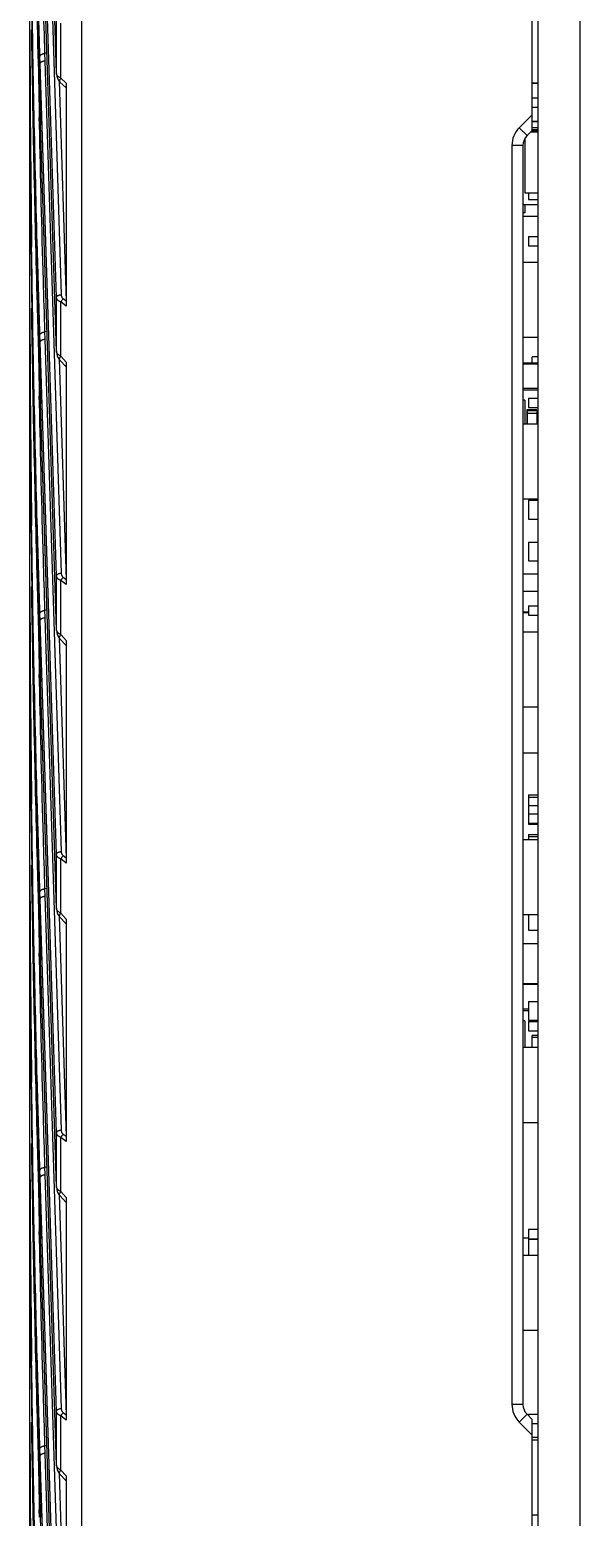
# Model space of a CAD drawing. Header units: millimetres. Extents: x 3299 to 14264, y 1863 to 5555.
# Drawn here: x 3529.7 to 3559.5, y 2675.3 to 2755.8 of the extents above; entities that cross this region are included whole.
import ezdxf

# ---------------------------------------------------------------- set-up
doc = ezdxf.new("R2010")
doc.units = ezdxf.units.MM

msp = doc.modelspace()

# ---------------------------------------------------------------- linework, layer by layer
at = {"color": 7, "linetype": 'Continuous'}
for p, q in [((3557.16785, 2839.02311), (3557.16785, 2501.52311)), ((3559.46785, 2501.52311), (3559.46785, 2839.02311)), ((3529.66785, 2506.47879), (3529.66785, 2834.06743)), ((3532.46785, 2803.5674), (3532.46785, 2536.97882)), ((3531.11315, 2753.42988), (3530.2297, 2781.16463)), ((3531.11337, 2753.43946), (3530.22992, 2781.17418)), ((3531.11337, 2741.30499), (3530.22992, 2769.03971)), ((3531.38685, 2741.46498), (3530.5034, 2769.19969)), ((3531.11315, 2738.38707), (3530.24232, 2765.72568)), ((3531.11337, 2738.39664), (3530.24254, 2765.73524)), ((3556.86785, 2750.34811), (3556.86785, 2757.28328)), ((3529.66792, 2755.8011), (3529.73289, 2744.18269)), ((3531.11337, 2753.43946), (3531.11337, 2756.41732)), ((3531.35382, 2753.18657), (3531.35382, 2756.16443)), ((3530.22992, 2753.96432), (3530.21746, 2754.35754)), ((3530.59851, 2754.54359), (3530.49095, 2754.51752)), ((3530.5034, 2754.1243), (3530.49095, 2754.51752)), ((3531.38685, 2726.38959), (3530.5034, 2754.1243)), ((3530.22992, 2751.05597), (3530.22992, 2753.96432)), ((3531.11337, 2726.2296), (3530.22992, 2753.96432)), ((3531.11315, 2753.42991), (3531.11337, 2753.43946)), ((3531.25917, 2753.01592), (3531.63863, 2741.1033)), ((3531.63125, 2752.65676), (3531.30253, 2752.96909)), ((3531.64288, 2752.91192), (3531.35382, 2753.18657)), ((3531.64288, 2752.91192), (3531.64288, 2740.83766)), ((3556.86785, 2752.92471), (3557.16785, 2752.92471)), ((3556.86785, 2752.90113), (3557.16785, 2752.90113)), ((3556.86785, 2752.11212), (3557.16785, 2752.11212)), ((3530.19475, 2750.64921), (3530.18635, 2751.04558)), ((3530.22992, 2751.05597), (3530.22555, 2751.19348)), ((3530.22992, 2751.05597), (3530.22577, 2751.19348)), ((3530.2297, 2751.04642), (3530.22992, 2751.05597)), ((3530.2297, 2751.04642), (3530.24232, 2750.6503)), ((3530.23022, 2751.04644), (3530.22992, 2751.05597)), ((3530.23022, 2751.04644), (3530.22992, 2751.05597)), ((3530.24254, 2750.65985), (3530.23022, 2751.04644)), ((3556.86785, 2751.19664), (3556.16326, 2750.49204)), ((3556.86785, 2751.60412), (3557.16785, 2751.60412)), ((3556.86785, 2750.84182), (3557.16785, 2750.84182)), ((3557.16785, 2750.83719), (3556.86785, 2750.83719)), ((3530.24232, 2750.6503), (3530.24254, 2750.65985)), ((3531.11315, 2723.31168), (3530.24232, 2750.6503)), ((3531.11337, 2723.32125), (3530.24254, 2750.65985)), ((3556.58752, 2750.06778), (3556.16326, 2750.49204)), ((3556.86785, 2750.34811), (3556.58752, 2750.06778)), ((3556.80276, 2750.28302), (3557.16785, 2750.28302)), ((3556.84951, 2750.32977), (3557.16785, 2750.32977)), ((3557.16785, 2750.48719), (3556.86785, 2750.48719)), ((3556.86785, 2750.40492), (3557.16785, 2750.40492)), ((3555.76785, 2749.53745), (3555.76785, 2681.38377)), ((3556.36785, 2749.53745), (3555.76785, 2749.53745)), ((3556.36785, 2749.53745), (3556.36785, 2681.38377)), ((3556.46785, 2749.90773), (3556.46785, 2746.98102)), ((3556.46785, 2746.98102), (3557.16785, 2746.98102)), ((3556.66785, 2746.98102), (3556.66785, 2746.60412)), ((3556.36785, 2746.34092), (3557.16785, 2746.34092)), ((3556.46785, 2746.34092), (3556.46785, 2745.88719)), ((3556.66785, 2746.60412), (3557.16785, 2746.60412)), ((3556.46785, 2745.88719), (3556.36785, 2745.88719)), ((3556.36785, 2745.71513), (3557.16785, 2745.71513)), ((3556.66785, 2744.61212), (3556.66785, 2744.10412)), ((3556.66785, 2744.61212), (3557.16785, 2744.61212)), ((3529.67452, 2740.72572), (3529.66785, 2744.02992)), ((3529.67166, 2741.12148), (3529.66785, 2744.02992)), ((3556.66785, 2744.10412), (3557.16785, 2744.10412)), ((3556.36785, 2743.2151), (3557.16785, 2743.2151)), ((3531.11337, 2738.39664), (3531.11337, 2741.30499)), ((3531.63863, 2741.1033), (3531.48303, 2741.22649)), ((3529.66792, 2740.72582), (3529.66785, 2741.12147)), ((3529.66792, 2740.72571), (3529.73289, 2729.1073)), ((3529.67277, 2740.72572), (3529.67166, 2741.12148)), ((3531.35382, 2738.12945), (3531.35382, 2741.06651)), ((3531.64288, 2740.83766), (3531.35382, 2741.06651)), ((3530.22992, 2738.88893), (3530.21746, 2739.28215)), ((3530.22992, 2735.98059), (3530.22992, 2738.88893)), ((3531.11337, 2711.15422), (3530.22992, 2738.88893)), ((3530.59851, 2739.4682), (3530.49095, 2739.44213)), ((3530.5034, 2739.04891), (3530.49095, 2739.44213)), ((3531.38685, 2711.3142), (3530.5034, 2739.04891)), ((3556.36785, 2739.1511), (3557.16785, 2739.1511)), ((3531.11315, 2738.38708), (3531.11337, 2738.39664)), ((3531.25845, 2737.96324), (3531.63863, 2726.02791)), ((3531.64288, 2737.80932), (3531.35382, 2738.12945)), ((3556.86785, 2737.74229), (3556.86785, 2738.09229)), ((3557.16785, 2738.09229), (3556.86785, 2738.09229)), ((3531.63175, 2737.54605), (3531.28651, 2737.9284)), ((3531.64288, 2737.80932), (3531.64288, 2725.76228)), ((3557.16785, 2737.74229), (3556.36785, 2737.74229)), ((3556.36785, 2737.713), (3557.16785, 2737.713)), ((3557.16785, 2736.37158), (3556.36785, 2736.37158)), ((3530.19475, 2735.57382), (3530.18635, 2735.97019)), ((3530.2297, 2735.97104), (3530.22992, 2735.98059)), ((3530.2297, 2735.97104), (3530.24232, 2735.57491)), ((3530.23022, 2735.97105), (3530.22992, 2735.98059)), ((3530.23022, 2735.97105), (3530.22992, 2735.98059)), ((3530.24254, 2735.58446), (3530.23022, 2735.97105)), ((3530.24232, 2735.57491), (3530.24254, 2735.58446)), ((3531.11315, 2708.23629), (3530.24232, 2735.57491)), ((3531.11337, 2708.24586), (3530.24254, 2735.58446)), ((3556.36785, 2736.30087), (3557.16785, 2736.30087)), ((3556.46785, 2735.74229), (3556.36785, 2735.74229)), ((3556.46785, 2735.74229), (3556.46785, 2734.46513)), ((3556.66785, 2735.86212), (3556.66785, 2735.35412)), ((3556.66785, 2735.86212), (3557.16785, 2735.86212)), ((3556.56785, 2735.18076), (3556.56785, 2734.46513)), ((3556.56785, 2735.18076), (3557.11785, 2735.18076)), ((3557.11785, 2735.03076), (3556.56785, 2735.03076)), ((3556.61785, 2734.46513), (3556.61785, 2735.23076)), ((3557.11785, 2735.23076), (3556.61785, 2735.23076)), ((3556.66785, 2735.35412), (3557.16785, 2735.35412)), ((3557.11785, 2735.23076), (3557.11785, 2734.46513)), ((3556.36785, 2734.46513), (3557.16785, 2734.46513)), ((3556.36785, 2730.40113), (3557.16785, 2730.40113)), ((3556.66785, 2730.3298), (3556.66785, 2729.3138)), ((3556.66785, 2730.3298), (3557.16785, 2730.3298)), ((3556.66785, 2729.3138), (3557.16785, 2729.3138)), ((3529.67452, 2725.65033), (3529.66785, 2728.95453)), ((3529.67166, 2726.04609), (3529.66785, 2728.95453)), ((3556.66785, 2728.06775), (3556.66785, 2727.05175)), ((3556.66785, 2728.06775), (3557.16785, 2728.06775)), ((3556.66785, 2727.05175), (3557.16785, 2727.05175)), ((3529.66792, 2725.65043), (3529.66785, 2726.04609)), ((3529.67277, 2725.65033), (3529.67166, 2726.04609)), ((3531.11337, 2723.32125), (3531.11337, 2726.2296)), ((3531.35382, 2723.05406), (3531.35382, 2725.99112)), ((3531.64288, 2725.76228), (3531.35382, 2725.99112)), ((3531.63863, 2726.02791), (3531.48303, 2726.1511)), ((3556.36785, 2726.34092), (3557.16785, 2726.34092)), ((3529.66792, 2725.65032), (3529.73289, 2714.03191)), ((3556.36785, 2725.4011), (3557.16785, 2725.4011)), ((3530.59851, 2724.39281), (3530.49095, 2724.36675)), ((3530.5034, 2723.97353), (3530.49095, 2724.36675)), ((3556.66785, 2724.27802), (3556.36785, 2724.27802)), ((3556.66785, 2724.61212), (3556.66785, 2724.10412)), ((3556.66785, 2724.61212), (3557.16785, 2724.61212)), ((3530.22992, 2723.81354), (3530.21746, 2724.20676)), ((3531.11337, 2696.07883), (3530.22992, 2723.81354)), ((3530.22992, 2720.9052), (3530.22992, 2723.81354)), ((3531.38685, 2696.23881), (3530.5034, 2723.97353)), ((3556.36785, 2724.24873), (3556.66785, 2724.24873)), ((3556.66785, 2724.10412), (3557.16785, 2724.10412)), ((3531.11315, 2723.3117), (3531.11337, 2723.32125)), ((3531.25845, 2722.88785), (3531.63863, 2710.95253)), ((3531.63175, 2722.47067), (3531.28651, 2722.85301)), ((3531.64288, 2722.73393), (3531.35382, 2723.05406)), ((3531.64288, 2722.73393), (3531.64288, 2710.68689)), ((3556.36785, 2723.2151), (3557.16785, 2723.2151)), ((3530.19475, 2720.49843), (3530.18635, 2720.8948)), ((3530.2297, 2720.89565), (3530.22992, 2720.9052)), ((3530.2297, 2720.89565), (3530.24232, 2720.49952)), ((3530.23022, 2720.89566), (3530.22992, 2720.9052)), ((3530.23022, 2720.89566), (3530.22992, 2720.9052)), ((3530.24254, 2720.50907), (3530.23022, 2720.89566)), ((3530.24232, 2720.49952), (3530.24254, 2720.50907)), ((3531.11315, 2693.1609), (3530.24232, 2720.49952)), ((3531.11337, 2693.17047), (3530.24254, 2720.50907)), ((3556.36785, 2719.1511), (3557.16785, 2719.1511)), ((3556.36785, 2716.6511), (3557.16785, 2716.6511)), ((3529.67452, 2710.57495), (3529.66785, 2713.87914)), ((3529.67166, 2710.97071), (3529.66785, 2713.87914)), ((3556.66785, 2714.37387), (3556.66785, 2712.78567)), ((3556.66785, 2714.37387), (3557.16785, 2714.37387)), ((3556.66785, 2714.26184), (3557.16785, 2714.26184)), ((3556.66785, 2713.80167), (3557.16785, 2713.80167)), ((3556.66785, 2713.36212), (3557.16785, 2713.36212)), ((3556.66785, 2712.85412), (3557.16785, 2712.85412)), ((3556.66785, 2712.78567), (3557.16785, 2712.78567)), ((3556.66785, 2712.22992), (3556.66785, 2711.9651)), ((3556.66785, 2712.22992), (3557.16785, 2712.22992)), ((3556.36785, 2711.9651), (3557.16785, 2711.9651)), ((3556.66785, 2712.11786), (3557.16785, 2712.11786)), ((3529.66792, 2710.57504), (3529.66785, 2710.9707)), ((3529.66792, 2710.57493), (3529.73289, 2698.95652)), ((3529.67277, 2710.57494), (3529.67166, 2710.97071)), ((3531.11337, 2708.24586), (3531.11337, 2711.15422)), ((3531.35382, 2707.97867), (3531.35382, 2710.91573)), ((3531.64288, 2710.68689), (3531.35382, 2710.91573)), ((3531.63863, 2710.95253), (3531.48303, 2711.07571)), ((3530.22992, 2708.73815), (3530.21746, 2709.13137)), ((3530.59851, 2709.31742), (3530.49095, 2709.29136)), ((3530.5034, 2708.89814), (3530.49095, 2709.29136)), ((3531.11337, 2681.00344), (3530.22992, 2708.73815)), ((3530.22992, 2705.82981), (3530.22992, 2708.73815)), ((3531.38685, 2681.16342), (3530.5034, 2708.89814)), ((3531.11315, 2708.23631), (3531.11337, 2708.24586)), ((3531.25845, 2707.81246), (3531.63863, 2695.87714)), ((3531.63175, 2707.39528), (3531.28651, 2707.77763)), ((3531.64288, 2707.65855), (3531.35382, 2707.97867)), ((3531.64288, 2707.65855), (3531.64288, 2695.6115)), ((3556.36785, 2707.9011), (3557.16785, 2707.9011)), ((3556.66785, 2707.9011), (3556.66785, 2707.05175)), ((3556.66785, 2707.05175), (3557.16785, 2707.05175)), ((3530.19475, 2705.42305), (3530.18635, 2705.81942)), ((3530.2297, 2705.82026), (3530.22992, 2705.82981)), ((3530.2297, 2705.82026), (3530.24232, 2705.42413)), ((3530.23022, 2705.82028), (3530.22992, 2705.82981)), ((3530.23022, 2705.82028), (3530.22992, 2705.82981)), ((3530.24254, 2705.43368), (3530.23022, 2705.82028)), ((3556.36785, 2706.34092), (3557.16785, 2706.34092)), ((3530.24232, 2705.42413), (3530.24254, 2705.43368)), ((3531.11315, 2678.08552), (3530.24232, 2705.42413)), ((3531.11337, 2678.09508), (3530.24254, 2705.43368)), ((3557.16785, 2704.15333), (3556.36785, 2704.15333)), ((3556.36785, 2704.12404), (3557.16785, 2704.12404)), ((3556.66785, 2702.78262), (3556.36785, 2702.78262)), ((3556.36785, 2702.71191), (3556.66785, 2702.71191)), ((3556.66785, 2703.19142), (3556.66785, 2702.17542)), ((3556.66785, 2703.19142), (3557.16785, 2703.19142)), ((3556.46785, 2702.15333), (3556.36785, 2702.15333)), ((3556.46785, 2702.15333), (3556.46785, 2700.71512)), ((3556.66785, 2702.17542), (3557.16785, 2702.17542)), ((3556.66785, 2702.11212), (3556.66785, 2701.60412)), ((3556.66785, 2702.11212), (3557.16785, 2702.11212)), ((3556.66785, 2701.60412), (3557.16785, 2701.60412)), ((3556.86785, 2700.71512), (3556.86785, 2701.35333)), ((3557.16785, 2701.35333), (3556.86785, 2701.35333)), ((3557.16785, 2701.25333), (3556.86785, 2701.25333)), ((3556.36785, 2700.71512), (3557.16785, 2700.71512)), ((3529.67452, 2695.49956), (3529.66785, 2698.80375)), ((3529.67166, 2695.89532), (3529.66785, 2698.80375)), ((3531.11337, 2693.17047), (3531.11337, 2696.07883)), ((3556.36785, 2696.65112), (3557.16785, 2696.65112)), ((3529.66792, 2695.49965), (3529.66785, 2695.89531)), ((3529.66792, 2695.49955), (3529.73289, 2683.88113)), ((3529.67277, 2695.49956), (3529.67166, 2695.89532)), ((3531.35382, 2692.90329), (3531.35382, 2695.84034)), ((3531.64288, 2695.6115), (3531.35382, 2695.84034)), ((3531.63863, 2695.87714), (3531.48303, 2696.00033)), ((3530.22992, 2693.66277), (3530.21746, 2694.05599)), ((3531.11337, 2665.92805), (3530.22992, 2693.66277)), ((3530.22992, 2690.75442), (3530.22992, 2693.66277)), ((3530.59851, 2694.24203), (3530.49095, 2694.21597)), ((3530.5034, 2693.82275), (3530.49095, 2694.21597)), ((3531.38685, 2666.08804), (3530.5034, 2693.82275)), ((3531.11315, 2693.16092), (3531.11337, 2693.17047)), ((3531.64288, 2692.58316), (3531.35382, 2692.90329)), ((3531.25845, 2692.73707), (3531.63863, 2680.80175)), ((3531.63175, 2692.31989), (3531.28651, 2692.70224)), ((3531.64288, 2692.58316), (3531.64288, 2680.53611)), ((3530.19475, 2690.34766), (3530.18635, 2690.74403)), ((3530.2297, 2690.74487), (3530.22992, 2690.75442)), ((3530.2297, 2690.74487), (3530.24232, 2690.34874)), ((3530.23022, 2690.74489), (3530.22992, 2690.75442)), ((3530.23022, 2690.74489), (3530.22992, 2690.75442)), ((3530.24254, 2690.3583), (3530.23022, 2690.74489)), ((3556.66785, 2690.8621), (3556.66785, 2690.3541)), ((3556.66785, 2690.8621), (3557.16785, 2690.8621)), ((3530.24232, 2690.34874), (3530.24254, 2690.3583)), ((3531.11315, 2663.01013), (3530.24232, 2690.34874)), ((3531.11337, 2663.0197), (3530.24254, 2690.3583)), ((3556.36785, 2690.40492), (3556.66785, 2690.40492)), ((3556.66785, 2690.3541), (3557.16785, 2690.3541)), ((3556.66785, 2690.32979), (3556.66785, 2689.46512)), ((3556.66785, 2690.32979), (3557.16785, 2690.32979)), ((3556.36785, 2689.46512), (3557.16785, 2689.46512)), ((3556.36785, 2685.40112), (3557.16785, 2685.40112)), ((3529.67452, 2680.42417), (3529.66785, 2683.72837)), ((3529.67166, 2680.81993), (3529.66785, 2683.72837)), ((3529.66792, 2680.42426), (3529.66785, 2680.81992)), ((3529.67277, 2680.42417), (3529.67166, 2680.81993)), ((3531.11337, 2678.09508), (3531.11337, 2681.00344)), ((3531.63863, 2680.80175), (3531.48303, 2680.92494)), ((3556.36785, 2681.38377), (3555.76785, 2681.38377)), ((3556.58752, 2680.85344), (3556.16326, 2680.42918)), ((3556.58752, 2680.85344), (3556.86785, 2680.57311)), ((3556.66785, 2680.86212), (3556.66785, 2680.77311)), ((3556.66785, 2680.86212), (3557.16785, 2680.86212)), ((3529.66792, 2680.42416), (3529.73289, 2668.80575)), ((3531.35382, 2677.8279), (3531.35382, 2680.76495)), ((3531.64288, 2680.53611), (3531.35382, 2680.76495)), ((3556.16326, 2680.42918), (3556.86785, 2679.72458)), ((3556.86785, 2670.86472), (3556.86785, 2680.57311)), ((3556.86785, 2680.35412), (3557.16785, 2680.35412)), ((3530.59851, 2679.16665), (3530.49095, 2679.14058)), ((3556.86785, 2679.61212), (3557.16785, 2679.61212)), ((3556.86785, 2679.46512), (3557.16785, 2679.46512)), ((3530.22992, 2678.58738), (3530.21746, 2678.9806)), ((3531.11337, 2650.85266), (3530.22992, 2678.58738)), ((3530.22992, 2675.67903), (3530.22992, 2678.58738)), ((3530.5034, 2678.74736), (3530.49095, 2679.14058)), ((3531.38685, 2651.01265), (3530.5034, 2678.74736)), ((3531.11315, 2678.08553), (3531.11337, 2678.09508)), ((3531.25845, 2677.66168), (3531.63863, 2665.72636)), ((3531.63175, 2677.2445), (3531.28651, 2677.62685)), ((3531.64288, 2677.50777), (3531.35382, 2677.8279)), ((3531.64288, 2677.50777), (3531.64288, 2665.46072)), ((3530.19475, 2675.27227), (3530.18635, 2675.66864)), ((3530.2297, 2675.66948), (3530.22992, 2675.67903)), ((3530.2297, 2675.66948), (3530.24232, 2675.27336)), ((3530.23022, 2675.6695), (3530.22992, 2675.67903)), ((3530.24254, 2675.28291), (3530.23022, 2675.6695)), ((3530.24232, 2675.27336), (3530.24254, 2675.28291)), ((3531.11337, 2647.94431), (3530.24254, 2675.28291)), ((3556.86785, 2675.40112), (3557.16785, 2675.40112))]:
    msp.add_line(p, q, dxfattribs=at)
for points in [[(3529.73771, 2773.89597), (3529.92576, 2762.426), (3530.2297, 2751.04642)], [(3529.73289, 2759.25807), (3529.92107, 2747.56928), (3530.2297, 2735.97104)], [(3531.11315, 2753.42988), (3531.11504, 2753.39491), (3531.13113, 2753.28627), (3531.16101, 2753.18653), (3531.20399, 2753.09562), (3531.26031, 2753.01427), (3531.30255, 2752.96907)], [(3529.73289, 2744.18269), (3529.92107, 2732.49389), (3530.2297, 2720.89565)], [(3531.11315, 2738.38707), (3531.11467, 2738.35707), (3531.12935, 2738.25048), (3531.15655, 2738.15217), (3531.19528, 2738.0617), (3531.24547, 2737.97934), (3531.28653, 2737.92838)], [(3529.73289, 2729.1073), (3529.92107, 2717.4185), (3530.2297, 2705.82026)], [(3531.11315, 2723.31168), (3531.11467, 2723.28169), (3531.12935, 2723.17509), (3531.15655, 2723.07678), (3531.19528, 2722.98631), (3531.24547, 2722.90396), (3531.28653, 2722.85299)], [(3529.73289, 2714.03191), (3529.92107, 2702.34312), (3530.2297, 2690.74487)], [(3531.11315, 2708.23629), (3531.11467, 2708.2063), (3531.12935, 2708.0997), (3531.15655, 2708.0014), (3531.19528, 2707.91093), (3531.24547, 2707.82857), (3531.28653, 2707.7776)], [(3529.73289, 2698.95652), (3529.92107, 2687.26773), (3530.2297, 2675.66948)], [(3531.11315, 2693.1609), (3531.11467, 2693.13091), (3531.12935, 2693.02431), (3531.15655, 2692.92601), (3531.19528, 2692.83554), (3531.24547, 2692.75318), (3531.28653, 2692.70221)], [(3529.73289, 2683.88113), (3529.92107, 2672.19234), (3530.2297, 2660.5941)], [(3531.11315, 2678.08552), (3531.11467, 2678.05552), (3531.12935, 2677.94892), (3531.15655, 2677.85062), (3531.19528, 2677.76015), (3531.24547, 2677.67779), (3531.28653, 2677.62683)]]:
    msp.add_lwpolyline(points, dxfattribs=at)
for centre, radius, start, end in [((4638.27998, 2756.1968), 1108.61213, 180.02044554, 180.39998844), ((4638.22045, 2759.10493), 1108.5526, 180.17075901, 180.55031445), ((4638.52455, 2774.33079), 1108.58278, 180.93482509, 181.20355704), ((3531.31168, 2753.45522), 0.19893, 184.5440695, 187.1905095), ((3557.11785, 2749.53745), 1.35, 135, 180), ((3557.11785, 2749.53745), 0.75, 135, 180), ((4638.11949, 2756.1957), 1108.45164, 180.39998949, 180.62882679), ((4637.99431, 2759.10281), 1108.32645, 180.55031698, 180.77916036), ((4637.93811, 2756.19373), 1108.27025, 180.62882762, 180.79962291), ((4638.52648, 2759.25544), 1108.5847, 180.9322898, 181.20355689), ((4638.27997, 2741.12142), 1108.61212, 180.02044555, 180.39998845), ((4638.22045, 2744.02954), 1108.5526, 180.17075901, 180.55031445), ((3531.31358, 2738.41256), 0.20084, 184.5467468, 187.154097), ((3556.61785, 2735.18076), 0.05, 90, 180), ((4638.11949, 2741.12032), 1108.45164, 180.39998949, 180.62882679), ((4637.99431, 2744.02742), 1108.32645, 180.55031698, 180.77916036), ((4637.93811, 2741.11834), 1108.27025, 180.62882762, 180.79962291), ((4638.52648, 2744.18006), 1108.5847, 180.9322898, 181.20355689), ((4638.27997, 2726.04603), 1108.61212, 180.02044555, 180.39998845), ((4638.22045, 2728.95415), 1108.5526, 180.17075901, 180.55031445), ((3531.31358, 2723.33717), 0.20084, 184.5467468, 187.154097), ((4638.11949, 2726.04493), 1108.45164, 180.39998949, 180.62882679), ((4637.99431, 2728.95203), 1108.32645, 180.55031698, 180.77916036), ((4637.93811, 2726.04295), 1108.27025, 180.62882762, 180.79962291), ((4638.27997, 2710.97064), 1108.61212, 180.02044555, 180.39998845), ((4638.22045, 2713.87877), 1108.5526, 180.17075901, 180.55031445), ((4638.52648, 2729.10467), 1108.5847, 180.9322898, 181.20355689), ((3531.31358, 2708.26178), 0.20084, 184.5467468, 187.154097), ((4638.11949, 2710.96954), 1108.45164, 180.39998949, 180.62882679), ((4637.99431, 2713.87664), 1108.32645, 180.55031698, 180.77916036), ((4637.93811, 2710.96757), 1108.27025, 180.62882762, 180.79962291), ((4638.27997, 2695.89525), 1108.61212, 180.02044555, 180.39998845), ((4638.22045, 2698.80338), 1108.5526, 180.17075901, 180.55031445), ((4638.52648, 2714.02928), 1108.5847, 180.9322898, 181.20355689), ((3531.31358, 2693.18639), 0.20084, 184.5467468, 187.154097), ((4638.11949, 2695.89415), 1108.45164, 180.39998949, 180.62882679), ((4637.99431, 2698.80125), 1108.32645, 180.55031698, 180.77916036), ((4637.93811, 2695.89218), 1108.27025, 180.62882762, 180.79962291), ((4638.52648, 2698.95389), 1108.5847, 180.9322898, 181.20355689), ((3557.11785, 2681.38377), 1.35, 180, 225), ((3557.11785, 2681.38377), 0.75, 180, 225), ((4638.27998, 2680.81986), 1108.61213, 180.02044554, 180.39998844), ((4638.22045, 2683.72799), 1108.5526, 180.17075901, 180.55031445), ((3531.31358, 2678.11101), 0.20084, 184.5467468, 187.154097)]:
    msp.add_arc(centre, radius, start, end, dxfattribs=at)
for points, knots in [([(3530.21746, 2754.35754), (3530.1654, 2756.00929), (3529.97198, 2762.61643), (3529.83775, 2769.2253), (3529.77034, 2774.18222)], [0, 0, 0, 0, 0.25001296, 1, 1, 1, 1]), ([(3530.49095, 2754.51752), (3530.46153, 2755.45134), (3530.34862, 2759.18665), (3530.25462, 2762.92253), (3530.19475, 2765.72462)], [0, 0, 0, 0, 0.25000788, 1, 1, 1, 1]), ([(3530.22555, 2751.19348), (3530.19617, 2752.11874), (3530.08332, 2755.81984), (3529.98904, 2759.5215), (3529.92878, 2762.29793)], [0, 0, 0, 0, 0.25000786, 1, 1, 1, 1]), ([(3530.21746, 2739.28215), (3530.1654, 2740.93389), (3529.97199, 2747.54095), (3529.83775, 2754.14975), (3529.77034, 2759.10662)], [0, 0, 0, 0, 0.25001297, 1, 1, 1, 1]), ([(3530.22992, 2735.98059), (3530.17728, 2737.63211), (3529.98154, 2744.23832), (3529.84497, 2750.84628), (3529.77579, 2755.80254)], [0, 0, 0, 0, 0.25001305, 1, 1, 1, 1]), ([(3530.21746, 2754.35754), (3530.21822, 2754.36743), (3530.22347, 2754.38796), (3530.24088, 2754.41635), (3530.26702, 2754.44247), (3530.30097, 2754.46568), (3530.34168, 2754.4854), (3530.38791, 2754.50106), (3530.43823, 2754.51217), (3530.47316, 2754.51629), (3530.49095, 2754.51752)], [0, 0, 0, 0, 0.0877156, 0.18353187, 0.29113033, 0.4118983, 0.54536415, 0.68973523, 0.84238389, 1, 1, 1, 1]), ([(3530.22992, 2753.96432), (3530.2307, 2753.97421), (3530.23596, 2753.99473), (3530.25339, 2754.02312), (3530.27953, 2754.04923), (3530.31347, 2754.07244), (3530.35417, 2754.09216), (3530.4004, 2754.10782), (3530.4507, 2754.11894), (3530.48562, 2754.12306), (3530.5034, 2754.1243)], [0, 0, 0, 0, 0.08772091, 0.18355434, 0.29117079, 0.41195035, 0.5454179, 0.68978003, 0.84241004, 1, 1, 1, 1]), ([(3531.18853, 2753.28897), (3531.16844, 2753.30918), (3531.14259, 2753.34279), (3531.1215, 2753.39279), (3531.11588, 2753.41789), (3531.11431, 2753.43032)], [0, 0, 0, 0, 0.52724857, 0.76825939, 1, 1, 1, 1]), ([(3531.35382, 2753.18657), (3531.33701, 2753.19303), (3531.30491, 2753.20683), (3531.2605, 2753.23129), (3531.22169, 2753.25841), (3531.19885, 2753.27858), (3531.18853, 2753.28897)], [0, 0, 0, 0, 0.27596854, 0.53449618, 0.77556704, 1, 1, 1, 1]), ([(3531.30253, 2752.96909), (3531.30033, 2752.97119), (3531.29626, 2752.97587), (3531.28965, 2752.9871), (3531.28479, 2753.00456), (3531.28443, 2753.02863), (3531.28907, 2753.05603), (3531.29859, 2753.08625), (3531.31277, 2753.11869), (3531.33131, 2753.15266), (3531.34591, 2753.17519), (3531.35382, 2753.18657)], [0, 0, 0, 0, 0.0383321, 0.07776513, 0.16348179, 0.26310288, 0.3792778, 0.51247461, 0.66170534, 0.82515368, 1, 1, 1, 1]), ([(3530.49095, 2739.44213), (3530.46153, 2740.37595), (3530.34862, 2744.11125), (3530.25462, 2747.84713), (3530.19475, 2750.64921)], [0, 0, 0, 0, 0.25000789, 1, 1, 1, 1]), ([(3529.66785, 2744.42558), (3529.66785, 2744.43448), (3529.67078, 2744.45294), (3529.68345, 2744.47915), (3529.70374, 2744.50355), (3529.72095, 2744.51752), (3529.73048, 2744.52415)], [0, 0, 0, 0, 0.22034047, 0.45447707, 0.71248751, 1, 1, 1, 1]), ([(3529.66785, 2744.02992), (3529.66785, 2744.039), (3529.67091, 2744.05788), (3529.68412, 2744.0846), (3529.70524, 2744.1094), (3529.7231, 2744.12352), (3529.733, 2744.13021)], [0, 0, 0, 0, 0.21946269, 0.45318988, 0.71150932, 1, 1, 1, 1]), ([(3530.21746, 2724.20676), (3530.1654, 2725.8585), (3529.97199, 2732.46557), (3529.83775, 2739.07436), (3529.77034, 2744.03123)], [0, 0, 0, 0, 0.25001297, 1, 1, 1, 1]), ([(3531.11337, 2741.30499), (3531.11414, 2741.31489), (3531.11941, 2741.33541), (3531.13683, 2741.36379), (3531.16298, 2741.3899), (3531.19692, 2741.41311), (3531.23762, 2741.43283), (3531.28385, 2741.4485), (3531.33415, 2741.45962), (3531.36906, 2741.46374), (3531.38685, 2741.46498)], [0, 0, 0, 0, 0.08772091, 0.18355434, 0.29117079, 0.41195035, 0.5454179, 0.68978003, 0.84241004, 1, 1, 1, 1]), ([(3531.35382, 2741.06651), (3531.33572, 2741.0723), (3531.30129, 2741.08506), (3531.25392, 2741.10894), (3531.21313, 2741.13626), (3531.17913, 2741.16636), (3531.15202, 2741.19874), (3531.13184, 2741.23293), (3531.11858, 2741.26844), (3531.11433, 2741.29287), (3531.11337, 2741.30499)], [0, 0, 0, 0, 0.15890406, 0.30634134, 0.44247156, 0.56814851, 0.68474131, 0.79409111, 0.8983563, 1, 1, 1, 1]), ([(3531.35382, 2741.06651), (3531.36238, 2741.08127), (3531.38093, 2741.11042), (3531.41203, 2741.15202), (3531.44604, 2741.19107), (3531.4705, 2741.21516), (3531.48303, 2741.22649)], [0, 0, 0, 0, 0.24801784, 0.50162104, 0.75440247, 1, 1, 1, 1]), ([(3531.48303, 2741.22649), (3531.4653, 2741.24053), (3531.44312, 2741.26697), (3531.42182, 2741.30618), (3531.40523, 2741.34677), (3531.39181, 2741.39981), (3531.38754, 2741.44325), (3531.38685, 2741.46498)], [0, 0, 0, 0, 0.2566949, 0.38208926, 0.50638538, 0.7532511, 1, 1, 1, 1]), ([(3530.22992, 2720.9052), (3530.17728, 2722.55672), (3529.98154, 2729.16293), (3529.84497, 2735.7709), (3529.77579, 2740.72715)], [0, 0, 0, 0, 0.25001305, 1, 1, 1, 1]), ([(3530.21746, 2739.28215), (3530.21822, 2739.29205), (3530.22347, 2739.31257), (3530.24088, 2739.34097), (3530.26702, 2739.36708), (3530.30097, 2739.39029), (3530.34168, 2739.41001), (3530.38791, 2739.42567), (3530.43823, 2739.43678), (3530.47316, 2739.4409), (3530.49095, 2739.44213)], [0, 0, 0, 0, 0.0877156, 0.18353187, 0.29113033, 0.4118983, 0.54536415, 0.68973523, 0.84238389, 1, 1, 1, 1]), ([(3530.22992, 2738.88893), (3530.2307, 2738.89882), (3530.23596, 2738.91935), (3530.25339, 2738.94773), (3530.27953, 2738.97384), (3530.31347, 2738.99705), (3530.35417, 2739.01677), (3530.4004, 2739.03243), (3530.4507, 2739.04355), (3530.48562, 2739.04767), (3530.5034, 2739.04891)], [0, 0, 0, 0, 0.08772091, 0.18355434, 0.29117079, 0.41195035, 0.5454179, 0.68978003, 0.84241004, 1, 1, 1, 1]), ([(3531.18909, 2738.24144), (3531.17864, 2738.25253), (3531.15973, 2738.27524), (3531.13718, 2738.31183), (3531.12162, 2738.34922), (3531.11589, 2738.37488), (3531.1143, 2738.38754)], [0, 0, 0, 0, 0.27428633, 0.52995119, 0.7704032, 1, 1, 1, 1]), ([(3531.35382, 2738.12945), (3531.33708, 2738.13694), (3531.3051, 2738.15268), (3531.2609, 2738.17973), (3531.22223, 2738.20905), (3531.19943, 2738.23047), (3531.18909, 2738.24144)], [0, 0, 0, 0, 0.27462888, 0.53282027, 0.77443238, 1, 1, 1, 1]), ([(3531.28651, 2737.9284), (3531.28465, 2737.93046), (3531.28128, 2737.93503), (3531.27614, 2737.94585), (3531.27322, 2737.9624), (3531.27507, 2737.98481), (3531.28184, 2738.0101), (3531.29339, 2738.03786), (3531.30948, 2738.06755), (3531.32981, 2738.09857), (3531.34542, 2738.11909), (3531.35382, 2738.12945)], [0, 0, 0, 0, 0.03696984, 0.07511873, 0.15872686, 0.25703695, 0.37274059, 0.50629908, 0.6567254, 0.8222183, 1, 1, 1, 1]), ([(3530.49095, 2724.36675), (3530.46153, 2725.30056), (3530.34862, 2729.03586), (3530.25462, 2732.77174), (3530.19475, 2735.57382)], [0, 0, 0, 0, 0.25000789, 1, 1, 1, 1]), ([(3529.66785, 2729.35019), (3529.66785, 2729.35909), (3529.67078, 2729.37755), (3529.68345, 2729.40376), (3529.70374, 2729.42816), (3529.72095, 2729.44213), (3529.73048, 2729.44876)], [0, 0, 0, 0, 0.22034047, 0.45447707, 0.71248751, 1, 1, 1, 1]), ([(3529.66785, 2728.95453), (3529.66785, 2728.96362), (3529.67091, 2728.98249), (3529.68412, 2729.00921), (3529.70524, 2729.03401), (3529.7231, 2729.04813), (3529.733, 2729.05482)], [0, 0, 0, 0, 0.21946269, 0.45318988, 0.71150932, 1, 1, 1, 1]), ([(3530.21746, 2709.13137), (3530.1654, 2710.78311), (3529.97199, 2717.39018), (3529.83775, 2723.99898), (3529.77034, 2728.95585)], [0, 0, 0, 0, 0.25001297, 1, 1, 1, 1]), ([(3531.11337, 2726.2296), (3531.11414, 2726.2395), (3531.11941, 2726.26002), (3531.13683, 2726.28841), (3531.16298, 2726.31451), (3531.19692, 2726.33772), (3531.23762, 2726.35744), (3531.28385, 2726.37311), (3531.33415, 2726.38423), (3531.36906, 2726.38835), (3531.38685, 2726.38959)], [0, 0, 0, 0, 0.08772091, 0.18355434, 0.29117079, 0.41195035, 0.5454179, 0.68978003, 0.84241004, 1, 1, 1, 1]), ([(3531.35382, 2725.99112), (3531.33572, 2725.99691), (3531.30129, 2726.00967), (3531.25392, 2726.03356), (3531.21313, 2726.06087), (3531.17913, 2726.09098), (3531.15202, 2726.12336), (3531.13184, 2726.15754), (3531.11858, 2726.19305), (3531.11433, 2726.21748), (3531.11337, 2726.2296)], [0, 0, 0, 0, 0.15890406, 0.30634134, 0.44247156, 0.56814851, 0.68474131, 0.79409111, 0.8983563, 1, 1, 1, 1]), ([(3531.35382, 2725.99112), (3531.36238, 2726.00588), (3531.38093, 2726.03503), (3531.41203, 2726.07664), (3531.44604, 2726.11568), (3531.4705, 2726.13977), (3531.48303, 2726.1511)], [0, 0, 0, 0, 0.24801784, 0.50162104, 0.75440247, 1, 1, 1, 1]), ([(3531.48303, 2726.1511), (3531.4653, 2726.16514), (3531.44312, 2726.19158), (3531.42182, 2726.2308), (3531.40523, 2726.27138), (3531.39181, 2726.32442), (3531.38754, 2726.36786), (3531.38685, 2726.38959)], [0, 0, 0, 0, 0.2566949, 0.38208926, 0.50638538, 0.7532511, 1, 1, 1, 1]), ([(3530.22992, 2705.82981), (3530.17728, 2707.48133), (3529.98154, 2714.08754), (3529.84497, 2720.69551), (3529.77579, 2725.65177)], [0, 0, 0, 0, 0.25001305, 1, 1, 1, 1]), ([(3530.21746, 2724.20676), (3530.21822, 2724.21666), (3530.22347, 2724.23718), (3530.24088, 2724.26558), (3530.26702, 2724.29169), (3530.30097, 2724.3149), (3530.34168, 2724.33462), (3530.38791, 2724.35029), (3530.43823, 2724.3614), (3530.47316, 2724.36551), (3530.49095, 2724.36675)], [0, 0, 0, 0, 0.0877156, 0.18353187, 0.29113033, 0.4118983, 0.54536415, 0.68973523, 0.84238389, 1, 1, 1, 1]), ([(3530.22992, 2723.81354), (3530.2307, 2723.82344), (3530.23596, 2723.84396), (3530.25339, 2723.87234), (3530.27953, 2723.89845), (3530.31347, 2723.92166), (3530.35417, 2723.94138), (3530.4004, 2723.95705), (3530.4507, 2723.96817), (3530.48562, 2723.97229), (3530.5034, 2723.97353)], [0, 0, 0, 0, 0.08772091, 0.18355434, 0.29117079, 0.41195035, 0.5454179, 0.68978003, 0.84241004, 1, 1, 1, 1]), ([(3531.18909, 2723.16605), (3531.17864, 2723.17715), (3531.15973, 2723.19986), (3531.13718, 2723.23644), (3531.12162, 2723.27384), (3531.11589, 2723.2995), (3531.1143, 2723.31216)], [0, 0, 0, 0, 0.27428633, 0.52995119, 0.7704032, 1, 1, 1, 1]), ([(3531.35382, 2723.05406), (3531.33708, 2723.06155), (3531.3051, 2723.07729), (3531.2609, 2723.10434), (3531.22223, 2723.13366), (3531.19943, 2723.15509), (3531.18909, 2723.16605)], [0, 0, 0, 0, 0.27462888, 0.53282027, 0.77443238, 1, 1, 1, 1]), ([(3531.28651, 2722.85301), (3531.28465, 2722.85507), (3531.28128, 2722.85964), (3531.27614, 2722.87046), (3531.27322, 2722.88701), (3531.27507, 2722.90942), (3531.28184, 2722.93472), (3531.29339, 2722.96247), (3531.30948, 2722.99216), (3531.32981, 2723.02318), (3531.34542, 2723.0437), (3531.35382, 2723.05406)], [0, 0, 0, 0, 0.03696984, 0.07511873, 0.15872686, 0.25703695, 0.37274059, 0.50629908, 0.6567254, 0.8222183, 1, 1, 1, 1]), ([(3530.49095, 2709.29136), (3530.46153, 2710.22518), (3530.34862, 2713.96048), (3530.25462, 2717.69635), (3530.19475, 2720.49843)], [0, 0, 0, 0, 0.25000789, 1, 1, 1, 1]), ([(3529.66785, 2714.2748), (3529.66785, 2714.2837), (3529.67078, 2714.30216), (3529.68345, 2714.32837), (3529.70374, 2714.35277), (3529.72095, 2714.36674), (3529.73048, 2714.37337)], [0, 0, 0, 0, 0.22034047, 0.45447707, 0.71248751, 1, 1, 1, 1]), ([(3529.66785, 2713.87914), (3529.66785, 2713.88823), (3529.67091, 2713.9071), (3529.68412, 2713.93382), (3529.70524, 2713.95862), (3529.7231, 2713.97275), (3529.733, 2713.97944)], [0, 0, 0, 0, 0.21946269, 0.45318988, 0.71150932, 1, 1, 1, 1]), ([(3530.21746, 2694.05599), (3530.1654, 2695.70772), (3529.97199, 2702.31479), (3529.83775, 2708.92359), (3529.77034, 2713.88046)], [0, 0, 0, 0, 0.25001297, 1, 1, 1, 1]), ([(3530.22992, 2690.75442), (3530.17728, 2692.40595), (3529.98154, 2699.01216), (3529.84497, 2705.62012), (3529.77579, 2710.57638)], [0, 0, 0, 0, 0.25001305, 1, 1, 1, 1]), ([(3531.11337, 2711.15422), (3531.11414, 2711.16411), (3531.11941, 2711.18463), (3531.13683, 2711.21302), (3531.16298, 2711.23912), (3531.19692, 2711.26233), (3531.23762, 2711.28206), (3531.28385, 2711.29772), (3531.33415, 2711.30884), (3531.36906, 2711.31296), (3531.38685, 2711.3142)], [0, 0, 0, 0, 0.08772091, 0.18355434, 0.29117079, 0.41195035, 0.5454179, 0.68978003, 0.84241004, 1, 1, 1, 1]), ([(3531.35382, 2710.91573), (3531.33572, 2710.92152), (3531.30129, 2710.93428), (3531.25392, 2710.95817), (3531.21313, 2710.98548), (3531.17913, 2711.01559), (3531.15202, 2711.04797), (3531.13184, 2711.08215), (3531.11858, 2711.11766), (3531.11433, 2711.1421), (3531.11337, 2711.15422)], [0, 0, 0, 0, 0.15890406, 0.30634134, 0.44247156, 0.56814851, 0.68474131, 0.79409111, 0.8983563, 1, 1, 1, 1]), ([(3531.35382, 2710.91573), (3531.36238, 2710.93049), (3531.38093, 2710.95964), (3531.41203, 2711.00125), (3531.44604, 2711.04029), (3531.4705, 2711.06438), (3531.48303, 2711.07571)], [0, 0, 0, 0, 0.24801784, 0.50162104, 0.75440247, 1, 1, 1, 1]), ([(3531.48303, 2711.07571), (3531.4653, 2711.08975), (3531.44312, 2711.11619), (3531.42182, 2711.15541), (3531.40523, 2711.19599), (3531.39181, 2711.24903), (3531.38754, 2711.29247), (3531.38685, 2711.3142)], [0, 0, 0, 0, 0.2566949, 0.38208926, 0.50638538, 0.7532511, 1, 1, 1, 1]), ([(3530.21746, 2709.13137), (3530.21822, 2709.14127), (3530.22347, 2709.1618), (3530.24088, 2709.19019), (3530.26702, 2709.2163), (3530.30097, 2709.23952), (3530.34168, 2709.25924), (3530.38791, 2709.2749), (3530.43823, 2709.28601), (3530.47316, 2709.29012), (3530.49095, 2709.29136)], [0, 0, 0, 0, 0.0877156, 0.18353187, 0.29113033, 0.4118983, 0.54536415, 0.68973523, 0.84238389, 1, 1, 1, 1]), ([(3530.22992, 2708.73815), (3530.2307, 2708.74805), (3530.23596, 2708.76857), (3530.25339, 2708.79696), (3530.27953, 2708.82306), (3530.31347, 2708.84627), (3530.35417, 2708.86599), (3530.4004, 2708.88166), (3530.4507, 2708.89278), (3530.48562, 2708.8969), (3530.5034, 2708.89814)], [0, 0, 0, 0, 0.08772091, 0.18355434, 0.29117079, 0.41195035, 0.5454179, 0.68978003, 0.84241004, 1, 1, 1, 1]), ([(3531.18909, 2708.09066), (3531.17864, 2708.10176), (3531.15973, 2708.12447), (3531.13718, 2708.16105), (3531.12162, 2708.19845), (3531.11589, 2708.22411), (3531.1143, 2708.23677)], [0, 0, 0, 0, 0.27428633, 0.52995119, 0.7704032, 1, 1, 1, 1]), ([(3531.35382, 2707.97867), (3531.33708, 2707.98616), (3531.3051, 2708.0019), (3531.2609, 2708.02895), (3531.22223, 2708.05827), (3531.19943, 2708.0797), (3531.18909, 2708.09066)], [0, 0, 0, 0, 0.27462888, 0.53282027, 0.77443238, 1, 1, 1, 1]), ([(3531.28651, 2707.77763), (3531.28465, 2707.77969), (3531.28128, 2707.78426), (3531.27614, 2707.79507), (3531.27322, 2707.81162), (3531.27507, 2707.83403), (3531.28184, 2707.85933), (3531.29339, 2707.88708), (3531.30948, 2707.91678), (3531.32981, 2707.94779), (3531.34542, 2707.96831), (3531.35382, 2707.97867)], [0, 0, 0, 0, 0.03696984, 0.07511873, 0.15872686, 0.25703695, 0.37274059, 0.50629908, 0.6567254, 0.8222183, 1, 1, 1, 1]), ([(3530.49095, 2694.21597), (3530.46153, 2695.14979), (3530.34862, 2698.88509), (3530.25462, 2702.62096), (3530.19475, 2705.42305)], [0, 0, 0, 0, 0.25000789, 1, 1, 1, 1]), ([(3529.66785, 2699.19941), (3529.66785, 2699.20831), (3529.67078, 2699.22678), (3529.68345, 2699.25298), (3529.70374, 2699.27739), (3529.72095, 2699.29136), (3529.73048, 2699.29799)], [0, 0, 0, 0, 0.22034047, 0.45447707, 0.71248751, 1, 1, 1, 1]), ([(3529.66785, 2698.80375), (3529.66785, 2698.81284), (3529.67091, 2698.83171), (3529.68412, 2698.85844), (3529.70524, 2698.88323), (3529.7231, 2698.89736), (3529.733, 2698.90405)], [0, 0, 0, 0, 0.21946269, 0.45318988, 0.71150932, 1, 1, 1, 1]), ([(3530.21746, 2678.9806), (3530.1654, 2680.63234), (3529.97199, 2687.2394), (3529.83775, 2693.8482), (3529.77034, 2698.80507)], [0, 0, 0, 0, 0.25001297, 1, 1, 1, 1]), ([(3531.11337, 2696.07883), (3531.11414, 2696.08872), (3531.11941, 2696.10924), (3531.13683, 2696.13763), (3531.16298, 2696.16374), (3531.19692, 2696.18695), (3531.23762, 2696.20667), (3531.28385, 2696.22233), (3531.33415, 2696.23345), (3531.36906, 2696.23757), (3531.38685, 2696.23881)], [0, 0, 0, 0, 0.08772091, 0.18355434, 0.29117079, 0.41195035, 0.5454179, 0.68978003, 0.84241004, 1, 1, 1, 1]), ([(3531.35382, 2695.84034), (3531.33572, 2695.84614), (3531.30129, 2695.8589), (3531.25392, 2695.88278), (3531.21313, 2695.9101), (3531.17913, 2695.9402), (3531.15202, 2695.97258), (3531.13184, 2696.00676), (3531.11858, 2696.04228), (3531.11433, 2696.06671), (3531.11337, 2696.07883)], [0, 0, 0, 0, 0.15890406, 0.30634134, 0.44247156, 0.56814851, 0.68474131, 0.79409111, 0.8983563, 1, 1, 1, 1]), ([(3531.48303, 2696.00033), (3531.4653, 2696.01437), (3531.44312, 2696.0408), (3531.42182, 2696.08002), (3531.40523, 2696.1206), (3531.39181, 2696.17364), (3531.38754, 2696.21708), (3531.38685, 2696.23881)], [0, 0, 0, 0, 0.2566949, 0.38208926, 0.50638538, 0.7532511, 1, 1, 1, 1]), ([(3530.22992, 2675.67903), (3530.17728, 2677.33056), (3529.98154, 2683.93677), (3529.84497, 2690.54473), (3529.77579, 2695.50099)], [0, 0, 0, 0, 0.25001305, 1, 1, 1, 1]), ([(3531.35382, 2695.84034), (3531.36238, 2695.85511), (3531.38093, 2695.88426), (3531.41203, 2695.92586), (3531.44604, 2695.9649), (3531.4705, 2695.98899), (3531.48303, 2696.00033)], [0, 0, 0, 0, 0.24801784, 0.50162104, 0.75440247, 1, 1, 1, 1]), ([(3530.21746, 2694.05599), (3530.21822, 2694.06588), (3530.22347, 2694.08641), (3530.24088, 2694.1148), (3530.26702, 2694.14091), (3530.30097, 2694.16413), (3530.34168, 2694.18385), (3530.38791, 2694.19951), (3530.43823, 2694.21062), (3530.47316, 2694.21473), (3530.49095, 2694.21597)], [0, 0, 0, 0, 0.0877156, 0.18353187, 0.29113033, 0.4118983, 0.54536415, 0.68973523, 0.84238389, 1, 1, 1, 1]), ([(3530.22992, 2693.66277), (3530.2307, 2693.67266), (3530.23596, 2693.69318), (3530.25339, 2693.72157), (3530.27953, 2693.74767), (3530.31347, 2693.77089), (3530.35417, 2693.79061), (3530.4004, 2693.80627), (3530.4507, 2693.81739), (3530.48562, 2693.82151), (3530.5034, 2693.82275)], [0, 0, 0, 0, 0.08772091, 0.18355434, 0.29117079, 0.41195035, 0.5454179, 0.68978003, 0.84241004, 1, 1, 1, 1]), ([(3531.18909, 2693.01528), (3531.17864, 2693.02637), (3531.15973, 2693.04908), (3531.13718, 2693.08566), (3531.12162, 2693.12306), (3531.11589, 2693.14872), (3531.1143, 2693.16138)], [0, 0, 0, 0, 0.27428633, 0.52995119, 0.7704032, 1, 1, 1, 1]), ([(3531.35382, 2692.90329), (3531.33708, 2692.91078), (3531.3051, 2692.92651), (3531.2609, 2692.95356), (3531.22223, 2692.98288), (3531.19943, 2693.00431), (3531.18909, 2693.01528)], [0, 0, 0, 0, 0.27462888, 0.53282027, 0.77443238, 1, 1, 1, 1]), ([(3531.28651, 2692.70224), (3531.28465, 2692.7043), (3531.28128, 2692.70887), (3531.27614, 2692.71968), (3531.27322, 2692.73623), (3531.27507, 2692.75864), (3531.28184, 2692.78394), (3531.29339, 2692.81169), (3531.30948, 2692.84139), (3531.32981, 2692.87241), (3531.34542, 2692.89292), (3531.35382, 2692.90329)], [0, 0, 0, 0, 0.03696984, 0.07511873, 0.15872686, 0.25703695, 0.37274059, 0.50629908, 0.6567254, 0.8222183, 1, 1, 1, 1]), ([(3530.49095, 2679.14058), (3530.46153, 2680.0744), (3530.34862, 2683.8097), (3530.25462, 2687.54557), (3530.19475, 2690.34766)], [0, 0, 0, 0, 0.25000789, 1, 1, 1, 1]), ([(3529.66785, 2684.12403), (3529.66785, 2684.13293), (3529.67078, 2684.15139), (3529.68345, 2684.1776), (3529.70374, 2684.202), (3529.72095, 2684.21597), (3529.73048, 2684.2226)], [0, 0, 0, 0, 0.22034047, 0.45447707, 0.71248751, 1, 1, 1, 1]), ([(3529.66785, 2683.72837), (3529.66785, 2683.73745), (3529.67091, 2683.75633), (3529.68412, 2683.78305), (3529.70524, 2683.80785), (3529.7231, 2683.82197), (3529.733, 2683.82866)], [0, 0, 0, 0, 0.21946269, 0.45318988, 0.71150932, 1, 1, 1, 1]), ([(3530.21746, 2663.90521), (3530.1654, 2665.55695), (3529.97199, 2672.16401), (3529.83775, 2678.77281), (3529.77034, 2683.72968)], [0, 0, 0, 0, 0.25001297, 1, 1, 1, 1]), ([(3531.11337, 2681.00344), (3531.11414, 2681.01333), (3531.11941, 2681.03386), (3531.13683, 2681.06224), (3531.16298, 2681.08835), (3531.19692, 2681.11156), (3531.23762, 2681.13128), (3531.28385, 2681.14694), (3531.33415, 2681.15806), (3531.36906, 2681.16218), (3531.38685, 2681.16342)], [0, 0, 0, 0, 0.08772091, 0.18355434, 0.29117079, 0.41195035, 0.5454179, 0.68978003, 0.84241004, 1, 1, 1, 1]), ([(3531.35382, 2680.76495), (3531.33572, 2680.77075), (3531.30129, 2680.78351), (3531.25392, 2680.80739), (3531.21313, 2680.83471), (3531.17913, 2680.86481), (3531.15202, 2680.89719), (3531.13184, 2680.93138), (3531.11858, 2680.96689), (3531.11433, 2680.99132), (3531.11337, 2681.00344)], [0, 0, 0, 0, 0.15890406, 0.30634134, 0.44247156, 0.56814851, 0.68474131, 0.79409111, 0.8983563, 1, 1, 1, 1]), ([(3531.35382, 2680.76495), (3531.36238, 2680.77972), (3531.38093, 2680.80887), (3531.41203, 2680.85047), (3531.44604, 2680.88952), (3531.4705, 2680.91361), (3531.48303, 2680.92494)], [0, 0, 0, 0, 0.24801784, 0.50162104, 0.75440247, 1, 1, 1, 1]), ([(3531.48303, 2680.92494), (3531.4653, 2680.93898), (3531.44312, 2680.96541), (3531.42182, 2681.00463), (3531.40523, 2681.04521), (3531.39181, 2681.09825), (3531.38754, 2681.14169), (3531.38685, 2681.16342)], [0, 0, 0, 0, 0.2566949, 0.38208926, 0.50638538, 0.7532511, 1, 1, 1, 1]), ([(3530.22992, 2660.60365), (3530.17728, 2662.25517), (3529.98154, 2668.86138), (3529.84497, 2675.46934), (3529.77579, 2680.4256)], [0, 0, 0, 0, 0.25001305, 1, 1, 1, 1]), ([(3530.21746, 2678.9806), (3530.21822, 2678.99049), (3530.22347, 2679.01102), (3530.24088, 2679.03942), (3530.26702, 2679.06553), (3530.30097, 2679.08874), (3530.34168, 2679.10846), (3530.38791, 2679.12412), (3530.43823, 2679.13523), (3530.47316, 2679.13935), (3530.49095, 2679.14058)], [0, 0, 0, 0, 0.0877156, 0.18353187, 0.29113033, 0.4118983, 0.54536415, 0.68973523, 0.84238389, 1, 1, 1, 1]), ([(3530.22992, 2678.58738), (3530.2307, 2678.59727), (3530.23596, 2678.61779), (3530.25339, 2678.64618), (3530.27953, 2678.67229), (3530.31347, 2678.6955), (3530.35417, 2678.71522), (3530.4004, 2678.73088), (3530.4507, 2678.742), (3530.48562, 2678.74612), (3530.5034, 2678.74736)], [0, 0, 0, 0, 0.08772091, 0.18355434, 0.29117079, 0.41195035, 0.5454179, 0.68978003, 0.84241004, 1, 1, 1, 1]), ([(3531.18909, 2677.93989), (3531.17864, 2677.95098), (3531.15973, 2677.97369), (3531.13718, 2678.01028), (3531.12162, 2678.04767), (3531.11589, 2678.07333), (3531.1143, 2678.08599)], [0, 0, 0, 0, 0.27428633, 0.52995119, 0.7704032, 1, 1, 1, 1]), ([(3531.35382, 2677.8279), (3531.33708, 2677.83539), (3531.3051, 2677.85113), (3531.2609, 2677.87817), (3531.22223, 2677.9075), (3531.19943, 2677.92892), (3531.18909, 2677.93989)], [0, 0, 0, 0, 0.27462888, 0.53282027, 0.77443238, 1, 1, 1, 1]), ([(3531.28651, 2677.62685), (3531.28465, 2677.62891), (3531.28128, 2677.63348), (3531.27614, 2677.6443), (3531.27322, 2677.66084), (3531.27507, 2677.68325), (3531.28184, 2677.70855), (3531.29339, 2677.7363), (3531.30948, 2677.766), (3531.32981, 2677.79702), (3531.34542, 2677.81753), (3531.35382, 2677.8279)], [0, 0, 0, 0, 0.03696984, 0.07511873, 0.15872686, 0.25703695, 0.37274059, 0.50629908, 0.6567254, 0.8222183, 1, 1, 1, 1])]:
    msp.add_open_spline(points, degree=3, knots=knots, dxfattribs=at)

doc.saveas('drawing.dxf')
